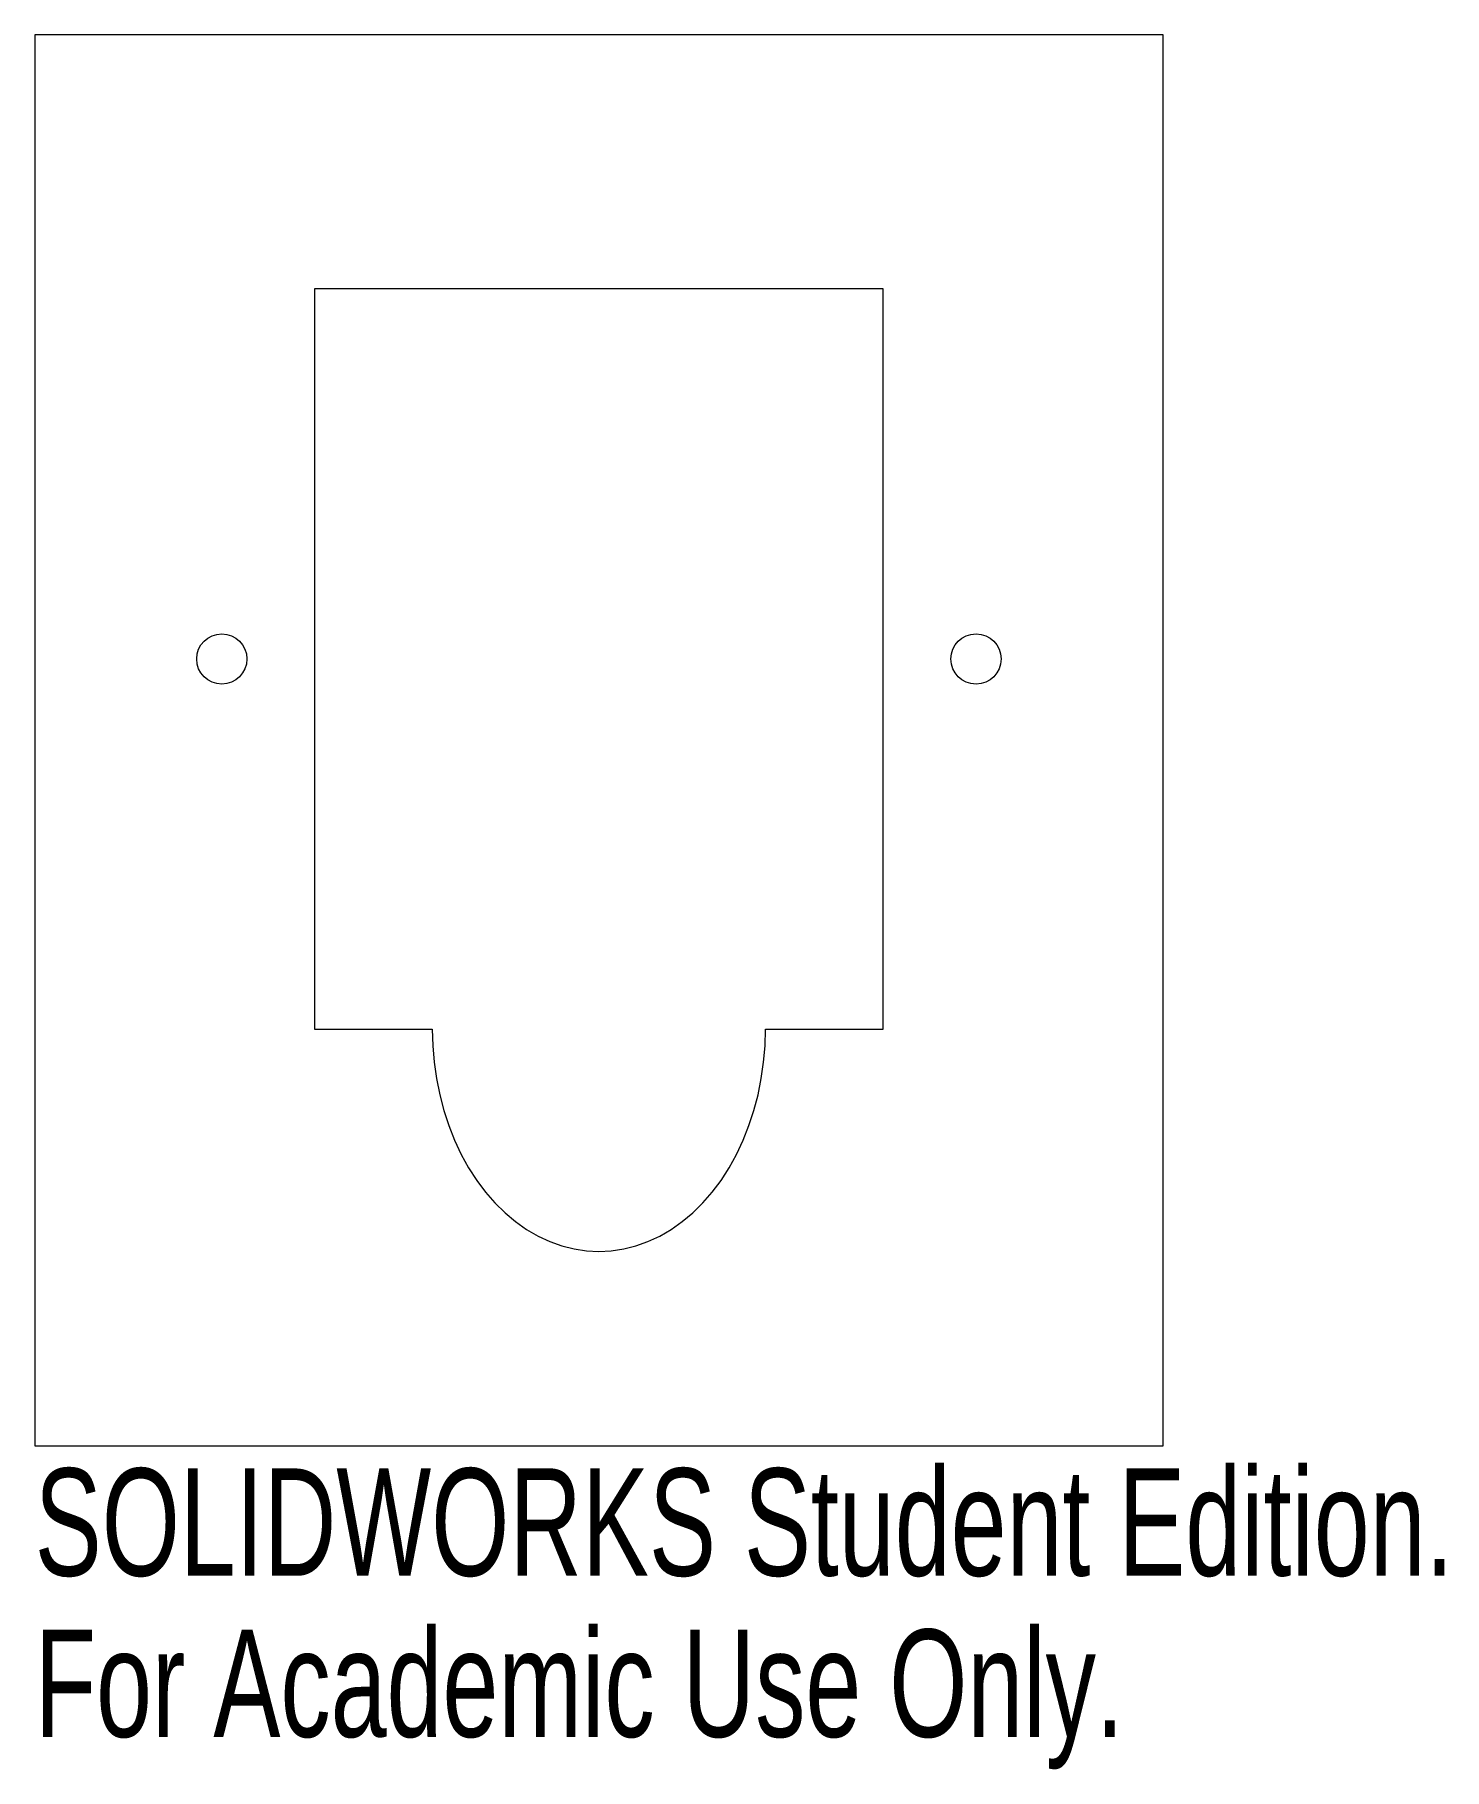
# Model space of a CAD drawing. Header units: inches. Extents: x -0.14 to 2.36, y -1.9 to 1.18.
import ezdxf

# ---------------------------------------------------------------- set-up
doc = ezdxf.new("R2010")
doc.units = ezdxf.units.IN
doc.header["$MEASUREMENT"] = 0
doc.styles.add('SLDTEXTSTYLE0', font='TXT', dxfattribs={"width": 0.7})

msp = doc.modelspace()

# ---------------------------------------------------------------- linework, layer by layer
at = {"color": 7, "linetype": 'Continuous', "lineweight": 15}
for p, q in [((1.857, 1.1764), (-0.143, 1.1764)), ((-0.143, 1.1764), (-0.143, -1.3236)), ((1.857, -1.3236), (1.857, 1.1764)), ((1.361, 0.7264), (0.353, 0.7264)), ((0.353, 0.7264), (0.353, -0.5856)), ((1.361, -0.5856), (1.361, 0.7264)), ((0.353, -0.5856), (0.5617, -0.5856)), ((1.1522, -0.5856), (1.361, -0.5856)), ((-0.143, -1.3236), (1.857, -1.3236))]:
    msp.add_line(p, q, dxfattribs=at)
at = {"color": 7, "linetype": 'Continuous', "lineweight": 15, "flags": 128}
msp.add_lwpolyline([(0.5617, -0.5856), (0.5625, -0.615), (0.565, -0.6443), (0.5691, -0.6732), (0.5748, -0.7016), (0.5821, -0.7294), (0.5909, -0.7564), (0.6012, -0.7824), (0.613, -0.8074), (0.6261, -0.8311), (0.6405, -0.8534), (0.6561, -0.8742), (0.6728, -0.8934), (0.6906, -0.9109), (0.7093, -0.9265), (0.7288, -0.9403), (0.7491, -0.9521), (0.7699, -0.9618), (0.7912, -0.9694), (0.8129, -0.9749), (0.8349, -0.9782), (0.857, -0.9793), (0.879, -0.9782), (0.901, -0.9749), (0.9227, -0.9694), (0.944, -0.9618), (0.9648, -0.9521), (0.9851, -0.9403), (1.0046, -0.9265), (1.0233, -0.9109), (1.0411, -0.8934), (1.0578, -0.8742), (1.0734, -0.8534), (1.0878, -0.8311), (1.1009, -0.8074), (1.1127, -0.7824), (1.123, -0.7564), (1.1318, -0.7294), (1.1391, -0.7016), (1.1448, -0.6732), (1.1489, -0.6443), (1.1514, -0.615), (1.1522, -0.5856)], dxfattribs=at)
at = {"color": 7, "linetype": 'Continuous', "lineweight": 15}
for centre in [(0.1886, 0.0704), (1.5254, 0.0704)]:
    msp.add_circle(centre, 0.0445, dxfattribs=at)

# ---------------------------------------------------------------- texts
at = {"color": 7, "linetype": 'Continuous', "char_height": 0.1903, "attachment_point": 1, "style": 'SLDTEXTSTYLE0'}
for s, insert in [('SOLIDWORKS Student Edition.', (-0.143, -1.3637)), ('For Academic Use Only.', (-0.143, -1.6492))]:
    msp.add_mtext(s, dxfattribs=dict(at, insert=insert))

doc.saveas('drawing.dxf')
